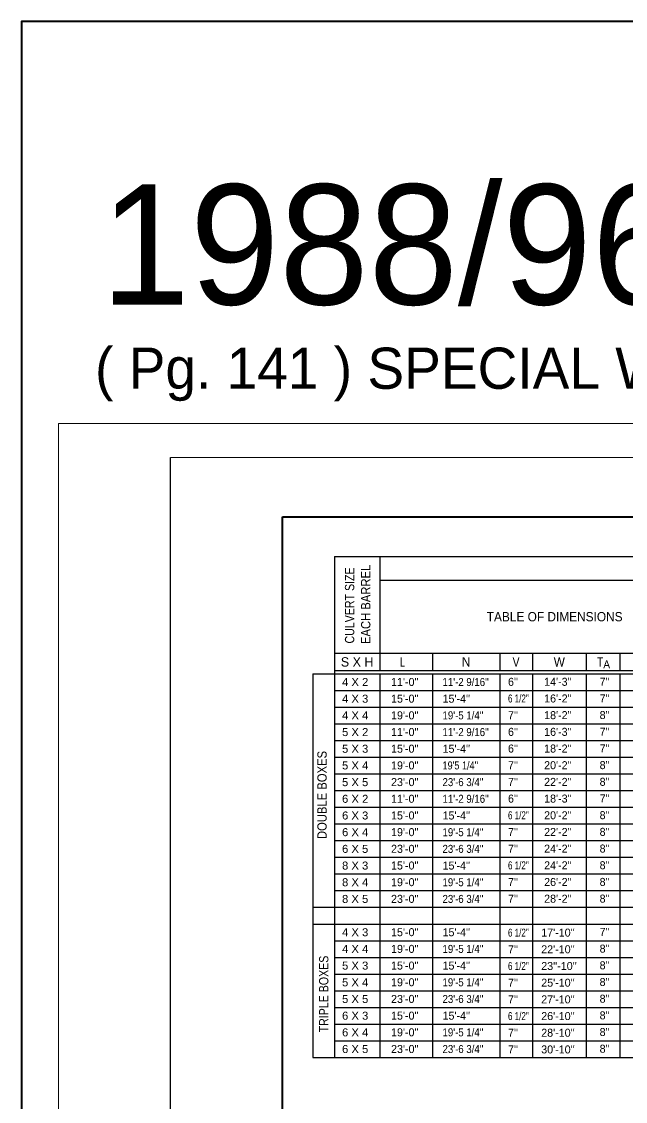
# Model space of a CAD drawing. Extents: x 927 to 1297, y 217 to 506.
# Drawn here: x 926.8 to 1007.6, y 361.9 to 506.4 of the extents above; entities that cross this region are included whole.
import ezdxf
from ezdxf.enums import TextEntityAlignment as Align

# ---------------------------------------------------------------- set-up
doc = ezdxf.new("R2010")
doc.units = 0
doc.header["$LTSCALE"] = 0.43
doc.layers.add('1', color=7, linetype='Continuous', lineweight=25)

msp = doc.modelspace()

# ---------------------------------------------------------------- linework, layer by layer
at = {"layer": '1', "lineweight": 13}
for p, q in [((931.7488, 452.6545), (1291.7349, 452.6545)), ((931.7488, 222.6642), (931.7488, 452.6545)), ((946.7494, 448.0873), (1291.7349, 448.0873))]:
    msp.add_line(p, q, dxfattribs=at)
at = {"layer": '1'}
for p, q in [((946.7494, 227.6599), (946.7494, 448.0873)), ((968.6829, 434.8505), (968.6829, 367.8202)), ((968.6829, 434.8505), (1251.0546, 434.8505)), ((974.7502, 434.8505), (974.7502, 419.5872)), ((974.7502, 431.6839), (1251.0546, 431.6839)), ((968.6829, 421.8947), (1058.6492, 421.8947)), ((981.7966, 421.8947), (981.7966, 419.5872)), ((990.797, 421.8947), (990.797, 419.5872)), ((995.1687, 421.8947), (995.1687, 419.5872)), ((1002.369, 421.8947), (1002.369, 419.5872)), ((1006.8509, 421.8947), (1006.8509, 419.5872)), ((965.7735, 419.1612), (965.7735, 367.8202)), ((965.7735, 419.1612), (1251.0546, 419.1612)), ((968.6829, 419.5872), (1251.0546, 419.5872)), ((974.7502, 419.1612), (974.7502, 367.8202)), ((981.7966, 419.1612), (981.7966, 367.8202)), ((990.797, 419.1612), (990.797, 367.8202)), ((995.1687, 419.1612), (995.1687, 367.8202)), ((1002.369, 419.1612), (1002.369, 367.8202)), ((1006.8509, 419.1612), (1006.8509, 367.8202)), ((968.6829, 416.9291), (1251.0546, 416.9291)), ((968.6829, 414.6968), (1251.0546, 414.6968)), ((968.6829, 412.4646), (1251.0546, 412.4646)), ((968.6829, 410.2323), (1251.0546, 410.2323)), ((968.6829, 408.0002), (1251.0546, 408.0002)), ((968.6829, 405.7679), (1251.0546, 405.7679)), ((968.6829, 403.5357), (1251.0546, 403.5357)), ((968.6829, 401.3035), (1251.0546, 401.3035)), ((968.6829, 399.0712), (1251.0546, 399.0712)), ((968.6829, 396.8391), (1251.0546, 396.8391)), ((968.6829, 394.6068), (1251.0546, 394.6068)), ((968.6829, 392.3746), (1251.0546, 392.3746)), ((968.6829, 390.1423), (1251.0546, 390.1423)), ((965.7735, 387.9102), (1251.0546, 387.9102)), ((965.7735, 385.6779), (1251.0546, 385.6779)), ((968.6829, 383.4457), (1251.0546, 383.4457)), ((968.6829, 381.2135), (1251.0546, 381.2135)), ((968.6829, 378.9812), (1251.0546, 378.9812)), ((968.6829, 376.7491), (1251.0546, 376.7491)), ((968.6829, 374.5168), (1251.0546, 374.5168)), ((968.6829, 372.2846), (1251.0546, 372.2846)), ((968.6829, 370.0524), (1251.0546, 370.0524)), ((965.7735, 367.8202), (1251.0546, 367.8202))]:
    msp.add_line(p, q, dxfattribs=at)
at = {"layer": '1', "lineweight": 40}
for p, q in [((961.7499, 440.1585), (1286.7258, 440.1585)), ((961.7499, 235.1602), (961.7499, 440.1585))]:
    msp.add_line(p, q, dxfattribs=at)
at = {"layer": '1', "lineweight": 35}
msp.add_lwpolyline([(926.8144, 217.4915), (1297.3671, 217.4915), (1297.3671, 506.4006), (926.8144, 506.4006)], close=True, dxfattribs=at)

# ---------------------------------------------------------------- texts
at = {"layer": '1'}
for s, height, p in [('1988/96 SPECS - FINAL ENGLISH', 16.07, (1105.7965, 468.5521)), ('( Pg. 141 ) SPECIAL WINGWALL FOR MULTI CELL BOX - ( WMCB-1-00 ) - FINAL ENGLISH ( 6/13/97 )', 5.51, (1108.1959, 457.2749)), ('S X H', 1.25, (971.7165, 420.1159))]:
    msp.add_text(s, height=height, dxfattribs=at).set_placement(p, align=Align.CENTER)
for s, width, p in [('EACH BARREL', 0.9, (973.4907, 428.4368)), ('CULVERT SIZE', 0.85, (971.3322, 428.2928)), ('DOUBLE BOXES', 0.9, (967.6403, 402.9379)), ('TRIPLE BOXES', 0.85, (967.8707, 376.3106))]:
    msp.add_text(s, height=1.25, rotation=90, dxfattribs=dict(at, width=width)).set_placement(p, align=Align.CENTER)
for s, height, width, p in [('TABLE OF DIMENSIONS', 1.25, 0.95, (998.1478, 426.1642)), ('L', 1.25, 0.75, (977.7837, 420.1159)), ('N', 1.25, 0.95, (986.2968, 420.1159)), ('V', 1.25, 0.85, (992.983, 420.1159)), ('W', 1.25, 0.95, (998.7688, 420.1159)), ('T', 1.25, 0.8, (1004.227, 420.1159)), ('A', 1.071, 0.95, (1005.1087, 419.8825))]:
    msp.add_text(s, height=height, dxfattribs=dict(at, width=width)).set_placement(p, align=Align.CENTER)
for s, width, p in [('4 X 2', 1.05, (969.6971, 417.5163)), ("11'-2 9/16''", 0.9, (983.143, 417.517)), ('4 X 3', 1.05, (969.6971, 415.284)), ("6 1/2''", 0.75, (991.9019, 415.312)), ('4 X 4', 1.05, (969.6971, 413.0518)), ("19'-5 1/4''", 0.9, (983.143, 413.0526)), ('5 X 2', 1.05, (969.6971, 410.8196)), ("11'-2 9/16''", 0.9, (983.143, 410.8203)), ('5 X 3', 1.05, (969.6971, 408.5873)), ('5 X 4', 1.05, (969.6971, 406.3552)), ("19'5 1/4''", 0.85, (983.143, 406.3559)), ('5 X 5', 1.05, (969.6971, 404.1229)), ("23'-6 3/4''", 0.9, (983.143, 404.1237)), ('6 X 2', 1.05, (969.6971, 401.8907)), ("11'-2 9/16''", 0.9, (983.143, 401.8915)), ('6 X 3', 1.05, (969.6971, 399.6584)), ("6 1/2''", 0.75, (991.9019, 399.6864)), ('6 X 4', 1.05, (969.6971, 397.4262)), ("19'-5 1/4''", 0.9, (983.143, 397.427)), ('6 X 5', 1.05, (969.6971, 395.194)), ("23'-6 3/4''", 0.9, (983.143, 395.1947)), ('8 X 3', 1.05, (969.6971, 392.9618)), ("6 1/2''", 0.75, (991.9019, 392.9898)), ('8 X 4', 1.05, (969.6971, 390.7296)), ("19'-5 1/4''", 0.9, (983.143, 390.7303)), ('8 X 5', 1.05, (969.6971, 388.4973)), ("23'-6 3/4''", 0.9, (983.143, 388.4981)), ('4 X 3', 1.05, (969.6971, 384.0391)), ("6 1/2''", 0.75, (991.9019, 383.9872)), ('4 X 4', 1.05, (969.6971, 381.8068)), ("19'-5 1/4''", 0.9, (983.143, 381.8077)), ('5 X 3', 1.05, (969.6971, 379.5747)), ("6 1/2''", 0.75, (991.9019, 379.5228)), ("19'-5 1/4''", 0.9, (983.143, 377.3433)), ('5 X 4', 1.05, (969.6971, 377.3424)), ('5 X 5', 1.05, (969.6971, 375.1103)), ("23'-6 3/4''", 0.9, (983.143, 375.1111)), ('6 X 3', 1.05, (969.6971, 372.878)), ("6 1/2''", 0.75, (991.9019, 372.8262)), ('6 X 4', 1.05, (969.6971, 370.6457)), ("19'-5 1/4''", 0.9, (983.143, 370.6467)), ('6 X 5', 1.05, (969.6971, 368.4136)), ("23'-6 3/4''", 0.9, (983.143, 368.4144))]:
    msp.add_text(s, height=1.071, dxfattribs=dict(at, width=width)).set_placement(p)
for s, p in [("11'-0''", (976.253, 417.5236)), ("6''", (991.9019, 417.5442)), ("14'-3''", (996.7372, 417.5467)), ("7''", (1004.1647, 417.5597)), ("15'-0''", (976.253, 415.2913)), ("15'-4''", (983.143, 415.2847)), ("16'-2''", (996.7372, 415.3145)), ("7''", (1004.1647, 415.3274)), ("19'-0''", (976.253, 413.0592)), ("7''", (991.9019, 413.0797)), ("18'-2''", (996.7372, 413.0822)), ("8''", (1004.1647, 413.0952)), ("11'-0''", (976.253, 410.8269)), ("6''", (991.9019, 410.8475)), ("16'-3''", (996.7372, 410.85)), ("7''", (1004.1647, 410.863)), ("15'-0''", (976.253, 408.5947)), ("15'-4''", (983.143, 408.5881)), ("6''", (991.9019, 408.6153)), ("18'-2''", (996.7372, 408.6178)), ("7''", (1004.1647, 408.6307)), ("19'-0''", (976.253, 406.3625)), ("7''", (991.9019, 406.3831)), ("20'-2''", (996.7372, 406.3856)), ("8''", (1004.1647, 406.3985)), ("23'-0''", (976.253, 404.1302)), ("7''", (991.9019, 404.1508)), ("22'-2''", (996.7372, 404.1534)), ("8''", (1004.1647, 404.1663)), ("11'-0''", (976.253, 401.8981)), ("6''", (991.9019, 401.9186)), ("18'-3''", (996.7372, 401.9212)), ("7''", (1004.1647, 401.9341)), ("15'-0''", (976.253, 399.6658)), ("15'-4''", (983.143, 399.6592)), ("20'-2''", (996.7372, 399.6889)), ("8''", (1004.1647, 399.7018)), ("19'-0''", (976.253, 397.4336)), ("7''", (991.9019, 397.4542)), ("22'-2''", (996.7372, 397.4567)), ("8''", (1004.1647, 397.4697)), ("23'-0''", (976.253, 395.2013)), ("7''", (991.9019, 395.222)), ("24'-2''", (996.7372, 395.2245)), ("8''", (1004.1647, 395.2374)), ("15'-0''", (976.253, 392.9692)), ("15'-4''", (983.143, 392.9626)), ("24'-2''", (996.7372, 392.9923)), ("8''", (1004.1647, 393.0052)), ("19'-0''", (976.253, 390.7369)), ("7''", (991.9019, 390.7575)), ("26'-2''", (996.7372, 390.76)), ("8''", (1004.1647, 390.773)), ("23'-0''", (976.253, 388.5047)), ("7''", (991.9019, 388.5253)), ("28'-2''", (996.7372, 388.5278)), ("8''", (1004.1647, 388.5408)), ("15'-0''", (976.253, 384.0465)), ("15'-4''", (983.143, 384.04)), ("17'-10''", (996.3482, 383.9898)), ("7''", (1004.1647, 384.0826)), ("19'-0''", (976.253, 381.8143)), ("7''", (991.9019, 381.755)), ("22'-10''", (996.3482, 381.7575)), ("8''", (1004.1647, 381.8503)), ("15'-0''", (976.253, 379.582)), ("15'-4''", (983.143, 379.5755)), ("23''-10''", (996.3482, 379.5253)), ("8''", (1004.1647, 379.6182)), ("8''", (1004.1647, 377.3859)), ("19'-0''", (976.253, 377.3498)), ("7''", (991.9019, 377.2906)), ("25'-10''", (996.3482, 377.2931)), ("23'-0''", (976.253, 375.1176)), ("7''", (991.9019, 375.0583)), ("27'-10''", (996.3482, 375.0608)), ("8''", (1004.1647, 375.1537)), ("15'-0''", (976.253, 372.8853)), ("15'-4''", (983.143, 372.8788)), ("26'-10''", (996.3482, 372.8287)), ("8''", (1004.1647, 372.9214)), ("19'-0''", (976.253, 370.6531)), ("7''", (991.9019, 370.5939)), ("28'-10''", (996.3482, 370.5964)), ("8''", (1004.1647, 370.6893)), ("23'-0''", (976.253, 368.4209)), ("7''", (991.9019, 368.3617)), ("30'-10''", (996.3482, 368.3642)), ("8''", (1004.1647, 368.457))]:
    msp.add_text(s, height=1.071, dxfattribs=at).set_placement(p)

doc.saveas('drawing.dxf')
